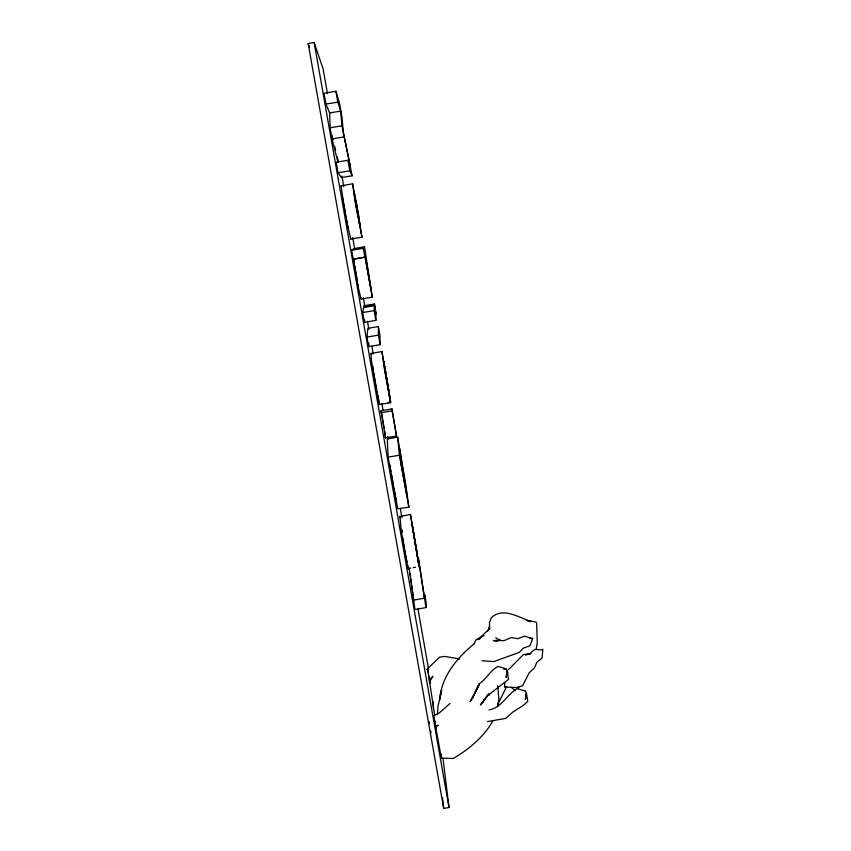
<?xml version="1.0" encoding="UTF-8"?>
<svg xmlns="http://www.w3.org/2000/svg" width="851" height="851" viewBox="0 0 851 851"><rect width="100%" height="100%" fill="white"/><g stroke="black" fill="none" stroke-linecap="round" stroke-linejoin="round"><path stroke-width="1.28" d="M489.453 628.772L489.527 622.453L491.155 617.922C502.579 606.625 518.716 617.379 530.875 621.496M489.516 629.049L489.559 626.613L487.697 631.304M375.865 320.391L375.993 314.902L374.397 305.711L363.59 307.53L362.654 312.551L364.377 322.338L375.865 320.391L374.163 310.615L374.397 305.711M410.714 568.043L408.289 568.947L406.906 563.543L401.555 532.332L399.832 516.419L410.469 514.568L419.149 567.043L412.31 526.663M374.429 304.86L374.472 304.009L363.909 305.786L363.749 306.658L374.429 304.86L376.014 313.955L374.472 304.009M437.51 714.532L437.893 706.713L441.648 690.225L439.701 699.533C441.371 676.375 457.274 657.578 474.411 643.579M361.292 298.052L361.047 299.063L358.122 286.755L353.484 259.066L364.983 257.14L372.281 297.169L361.047 299.063M361.952 237.163L358.037 211.58L352.601 183.805L341.038 185.805L345.9 217.728L350.697 239.035L361.952 237.163L355.388 203.144M504.771 682.736L504.473 686.757L505.068 687.012L516.44 687.555L522.588 685.757L529.12 672.886L534.566 667.758L536.726 662.493L542.098 657.983L542.81 649.164M368.653 346.623L366.972 337.081L367.877 328.326L378.397 326.55L379.929 335.326L380.099 344.687L368.653 346.623L368.94 343.049M434.659 714.914L427.553 668.748L439.627 657.132L444.743 656.44L459.497 658.908M381.961 351.559L384.726 371.238L390.566 402.725L379.333 404.491L371.408 360.367L370.962 353.431L381.961 351.559L390.29 398.928L390.598 402.055L388.152 402.47M425.936 607.582L426.351 604.008L424.777 594.977L424.606 598.827L418.394 558.32L425.936 607.582L414.969 609.518L409.044 567.872M364.377 322.338L364.707 320.093M532.843 638.144L529.95 645.749L523.174 648.249L519.472 652.334L493.92 661.546L481.943 660.802M536.226 649.207L537.247 642.75L536.651 623.251L536.13 622.049L527.024 620.464L530.779 621.666M408.874 507.207L405.767 484.379L397.651 437.127L387.311 438.903L388.13 457.168L397.789 508.76L408.874 507.207L399.374 455.232L397.651 437.127M497.537 706.724L498.899 699.309L497.665 685.885L497.846 688.512M350.697 239.035L350.814 238.503M474.241 643.76L475.943 639.909L483.889 635.325L481.985 636.782M372.281 297.169L364.526 246.822L353.867 248.598L351.676 250.268L353.271 259.31L364.983 257.14M506.739 686.427L497.601 704.745M517.972 688.555L519.131 686.608M429.478 681.991L433.095 676.12L429.159 679.949M482.698 702.618L487.283 695.31M492.761 721.159C483.655 737.083 468.89 749.199 453.328 758.464L441.414 758.156L433.531 715.67L439.254 712.968L450.03 703.458M484.176 699.628L480.421 704.99L488.155 695.203L508.6 679.289C507.005 676.619 509.451 667.45 503.845 668.865M351.676 250.268L363.303 248.322L364.526 246.822M471.88 699.533L470.05 701.554L479.102 684.832L472.433 698.405L478.89 683.906C486.442 679.406 489.985 670.662 497.909 666.418L505.898 668.78L503.728 668.907M508.568 669.546L523.322 654.664L530.928 653.579L525.471 654.866L529.418 653.962L534.8 649.451L542.321 649.856M352.601 183.805L354.527 198.028L360.207 227.196L357.803 211.144M489.07 629.102L478.166 639.707L480.081 638.25M426.808 669.524L427.542 668.854M435.372 727.105L438.339 725.265L435.169 725.924M434.435 721.648L434.999 721.297L434.223 720.361M487.931 694.267L488.719 693.799L489.134 695.224M489.08 709.904C501.654 707.713 506.856 694.639 517.142 688.629L525.067 690.959M504.473 686.757L505.175 686.512M327.454 93.653L323.082 68.793L314.157 42.55L308.158 43.518L443.711 808.45L449.02 807.493L442.945 758.113M487.612 721.574L505.76 718.361L512.951 711.936L522.95 705.681L527.769 701.437L526.429 692.98L525.227 690.874M413.118 567.628L415.522 567.202M413.309 600.146L424.298 598.21M381.099 410.767L391.981 408.905L396.523 436.031L385.567 437.914L381.099 410.767L384.163 428.223M381.131 412.714L392.13 410.842L391.981 408.905M388.13 457.168L399.374 455.232M362.654 312.551L374.163 310.615M366.972 337.081L378.44 335.134L378.397 326.55M335.922 91.291L337.815 102.141L340.666 111.13L341.942 125.82L350.144 165.498L347.953 160.275L336.166 162.222L338.028 172.785L341.379 177.593L352.154 175.817L343.421 132.862L342.07 117.906L339.485 103.056L335.922 91.291L324.018 93.227L325.933 104.077L329.645 112.928L330.103 127.756L332.06 138.894L337.964 162.36M338.028 172.785L349.793 170.849L352.154 175.817M325.933 104.077L337.815 102.141M329.645 112.928L340.666 111.13M330.103 127.756L341.942 125.82M332.06 138.894L343.878 136.947M529.886 638.271L532.279 638.601L524.556 636.144L517.77 638.654L511.153 637.58L504.196 640.601L493.335 640.537L497.239 641.356M432.595 701.607L433.255 701.767L433.361 708.681M500.228 639.899L496.399 638.59L495.963 637.569M511.387 687.438L515.259 690.661M370.962 353.431L371.238 353.963M399.832 516.419L400.481 518.45M341.219 185.688L341.591 186.486M308.158 43.518L309.551 47.252M395.917 498.037L396.247 498.963M410.469 514.568L418.915 564.575L412.044 523.599L417.054 553.054M436.148 728.19L435.51 725.68M348.006 226.366L348.495 228.174M331.752 134.777L333.039 139.936M334.656 146.383L335.624 150.255M337.23 156.701L338.198 160.573M406.427 558.947L405.693 555.458M358.08 284.66L358.526 286.659M376.844 391.364L377.259 393.322M433.531 715.67L435.042 723.371M347.272 223.249L346.197 217.771M394.619 491.995L395.279 495.282M427.553 668.748L428.478 673.428M357.175 280.032L357.569 282.106M405.523 554.586L404.821 550.714M375.993 386.96L376.355 388.918M393.981 488.58L394.407 490.889M357.101 207.133L354.346 193.773L355.452 202.389M428.915 675.822L430.202 683.119M345.963 216.516L344.432 207.835M356.324 275.352L356.984 279M375.812 385.971L374.185 376.61M392.96 482.889L393.566 486.293M386.109 373.695L383.641 361.303L390.598 402.055M341.932 176.072L343.772 186.539M352.729 237.567L354.803 249.343M363.303 297.744L364.685 305.594M367.441 321.295L368.823 329.146M371.802 346.155L373.185 354.005M381.918 403.725L383.067 410.267M387.662 436.425L388.12 439.042M400.3 508.387L401.917 517.546M418.001 609.125L428.574 669.312M384.609 430.723L385.567 437.914M401.746 529.854L402.204 532.471M377.876 395.598L379.461 404.629M406.799 559.894L407.235 562.341M407.661 564.787L408.097 567.245M389.811 465.008L390.928 471.401M391.386 473.954L392.736 481.613M314.157 42.55L449.02 807.493M392.13 410.842L396.523 436.031M390.566 402.725L383.641 362.143M347.953 160.275L349.793 170.849M363.303 248.322L364.877 257.364M378.44 335.134L380.099 344.687M430.68 731.062L431.01 732.966M404.002 546.055L404.629 549.65M355.495 270.522L356.122 274.139M386.811 377.738L388.875 391.354M403.821 544.948L403.119 540.683M343.847 204.304L344.24 206.665M429.074 721.595L429.415 723.627M354.846 266.469L355.335 269.512M373.536 372.6L373.993 375.504M402.544 536.875L402.959 539.662M343.091 199.145L343.4 201.41M410.235 573.691L410.565 576.265M410.905 578.84L411.405 582.701M411.746 585.275L412.246 589.147M412.586 591.722L413.086 595.583M413.426 598.157L413.756 600.732M372.706 366.313L373.174 370.111M354.367 263.214L353.963 259.044M442.531 798.036L443.711 808.45M401.651 529.747L401.906 532.141M441.339 757.294L441.414 758.156M441.063 754.029L441.254 756.199M526.429 692.98L525.418 699.373L526.429 692.98M365.292 256.428L370.717 287.542L365.292 256.428M507.239 670.79L506.175 677.162L507.239 670.79M407.204 496.824L400.917 463.093L399.491 448.594L407.204 496.824"/></g></svg>
